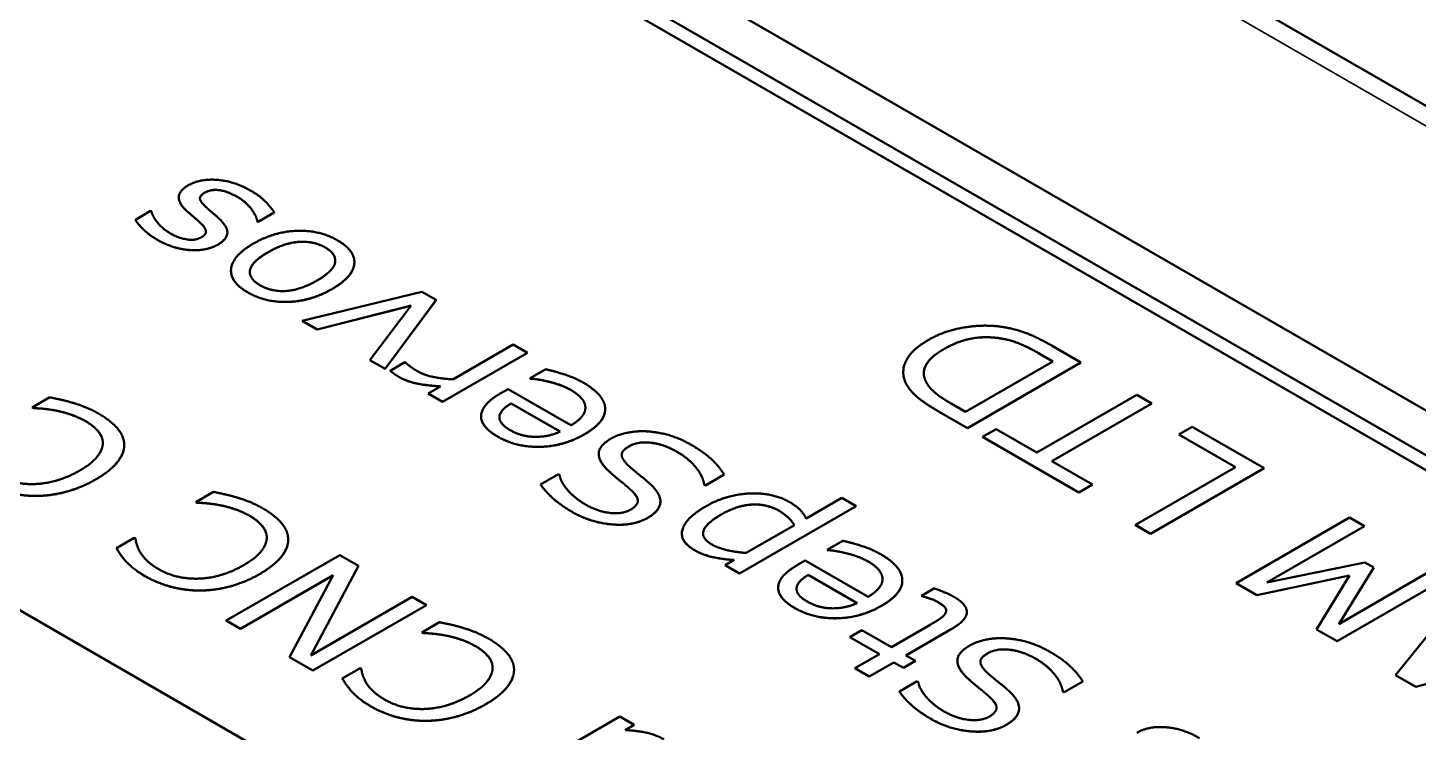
# Model space of a CAD drawing. Header units: millimetres. Extents: x 3137 to 5094, y 789 to 1822.
# Drawn here: x 4027.28 to 4057.59, y 1578.5 to 1593.87 of the extents above; entities that cross this region are included whole.
import ezdxf

# ---------------------------------------------------------------- set-up
doc = ezdxf.new("R2010")
doc.units = ezdxf.units.MM
doc.header["$LTSCALE"] = 1.8
doc.layers.add('외형선(ISO)', color=7, linetype='Continuous', lineweight=50)
doc.layers.add('좁은 외형선(ISO)', color=7, linetype='Continuous', lineweight=35)

msp = doc.modelspace()

# ---------------------------------------------------------------- linework, layer by layer
at = {"layer": '외형선(ISO)'}
for p, q in [((4010.776, 1611.342), (4074.416, 1574.599)), ((4013.104, 1611.304), (4072.077, 1577.256)), ((4012.256, 1610.814), (4071.228, 1576.766)), ((4092.879, 1571.891), (4031.078, 1607.572)), ((4055.738, 1564.633), (3993.513, 1600.558)), ((4030.572, 1590.172), (4030.572, 1590.173)), ((4029.96, 1589.874), (4029.626, 1589.682)), ((4029.626, 1589.681), (4029.626, 1589.682)), ((4029.976, 1589.865), (4029.96, 1589.874)), ((4032.303, 1589.636), (4032.655, 1589.839)), ((4032.655, 1589.838), (4032.303, 1589.635)), ((4032.655, 1589.838), (4032.655, 1589.839)), ((4031.632, 1589.404), (4031.632, 1589.405)), ((4032.287, 1589.646), (4032.303, 1589.636)), ((4032.287, 1589.645), (4032.287, 1589.646)), ((4032.303, 1589.635), (4032.287, 1589.645)), ((4032.303, 1589.635), (4032.303, 1589.636)), ((4030.834, 1589.018), (4030.834, 1589.019)), ((4031.711, 1588.569), (4031.711, 1588.57)), ((4034.4, 1588.758), (4034.4, 1588.759)), ((4035.869, 1588.112), (4033.261, 1587.474)), ((4035.073, 1586.427), (4036.182, 1587.931)), ((4036.182, 1587.93), (4035.073, 1586.427)), ((4036.182, 1587.931), (4035.869, 1588.112)), ((4036.182, 1587.93), (4036.182, 1587.931)), ((4033.588, 1587.285), (4035.635, 1587.808)), ((4035.634, 1587.807), (4033.588, 1587.284)), ((4035.635, 1587.808), (4034.736, 1586.622)), ((4033.261, 1587.474), (4033.588, 1587.285)), ((4033.261, 1587.473), (4033.261, 1587.474)), ((4033.588, 1587.284), (4033.261, 1587.473)), ((4033.588, 1587.284), (4033.588, 1587.285)), ((4037.863, 1586.96), (4036.546, 1586.2)), ((4038.176, 1586.78), (4037.863, 1586.96)), ((4036.319, 1585.708), (4038.176, 1586.78)), ((4038.176, 1586.779), (4036.319, 1585.707)), ((4038.176, 1586.779), (4038.176, 1586.78)), ((4049.624, 1586.593), (4049.316, 1586.771)), ((4049.316, 1586.771), (4049.625, 1586.593)), ((4050.239, 1586.567), (4049.615, 1586.928)), ((4034.736, 1586.622), (4035.073, 1586.427)), ((4034.736, 1586.621), (4034.736, 1586.622)), ((4035.073, 1586.427), (4034.736, 1586.621)), ((4035.073, 1586.427), (4035.073, 1586.427)), ((4035.501, 1586.574), (4035.18, 1586.389)), ((4035.18, 1586.388), (4035.18, 1586.389)), ((4035.517, 1586.565), (4035.501, 1586.574)), ((4038.572, 1586.42), (4038.231, 1586.223)), ((4046.365, 1586.355), (4046.365, 1586.356)), ((4049.625, 1586.593), (4047.72, 1585.493)), ((4050.239, 1586.567), (4047.764, 1585.138)), ((4047.764, 1585.138), (4050.239, 1586.567)), ((4050.239, 1586.567), (4050.239, 1586.567)), ((4036.281, 1586.047), (4036.006, 1585.888)), ((4038.231, 1586.223), (4038.247, 1586.214)), ((4038.231, 1586.222), (4038.231, 1586.223)), ((4038.247, 1586.213), (4038.231, 1586.222)), ((4038.247, 1586.213), (4038.247, 1586.214)), ((4027.759, 1585.809), (4027.374, 1585.586)), ((4036.319, 1585.707), (4036.006, 1585.888)), ((4036.006, 1585.888), (4036.319, 1585.708)), ((4036.006, 1585.888), (4036.006, 1585.888)), ((4037.752, 1585.989), (4037.582, 1585.891)), ((4039.122, 1585.198), (4037.752, 1585.989)), ((4051.455, 1585.865), (4049.274, 1584.605)), ((4051.785, 1585.675), (4051.455, 1585.865)), ((4027.398, 1585.572), (4027.374, 1585.586)), ((4027.374, 1585.586), (4027.398, 1585.572)), ((4027.374, 1585.586), (4027.374, 1585.586)), ((4027.398, 1585.572), (4027.398, 1585.572)), ((4036.319, 1585.707), (4036.319, 1585.708)), ((4037.819, 1585.675), (4038.883, 1585.06)), ((4037.819, 1585.674), (4037.819, 1585.675)), ((4038.882, 1585.06), (4037.819, 1585.674)), ((4039.435, 1585.602), (4039.435, 1585.603)), ((4039.868, 1585.55), (4039.868, 1585.551)), ((4047.764, 1585.138), (4047.146, 1585.495)), ((4047.146, 1585.495), (4047.764, 1585.138)), ((4047.72, 1585.493), (4047.411, 1585.672)), ((4049.603, 1584.415), (4051.785, 1585.675)), ((4051.785, 1585.674), (4049.604, 1584.415)), ((4051.785, 1585.674), (4051.785, 1585.675)), ((4037.162, 1585.393), (4037.162, 1585.394)), ((4047.764, 1585.138), (4047.764, 1585.138)), ((4052.666, 1585.166), (4052.373, 1584.997)), ((4054.231, 1584.262), (4052.666, 1585.166)), ((4048.389, 1585.116), (4048.096, 1584.947)), ((4048.096, 1584.947), (4050.195, 1583.735)), ((4048.096, 1584.946), (4048.096, 1584.947)), ((4050.195, 1583.734), (4048.096, 1584.946)), ((4049.274, 1584.605), (4048.389, 1585.116)), ((4052.373, 1584.997), (4053.609, 1584.283)), ((4052.373, 1584.996), (4052.373, 1584.997)), ((4053.608, 1584.283), (4052.373, 1584.996)), ((4029.384, 1584.763), (4029.384, 1584.764)), ((4039.726, 1584.576), (4039.726, 1584.577)), ((4050.488, 1583.904), (4049.603, 1584.415)), ((4053.609, 1584.283), (4051.427, 1583.024)), ((4054.231, 1584.262), (4051.756, 1582.833)), ((4051.756, 1582.834), (4054.231, 1584.262)), ((4054.231, 1584.262), (4054.231, 1584.262)), ((4038.849, 1584.131), (4038.461, 1583.907)), ((4038.873, 1584.117), (4038.849, 1584.131)), ((4042.051, 1583.889), (4042.463, 1584.127)), ((4042.463, 1584.126), (4042.051, 1583.888)), ((4042.463, 1584.126), (4042.463, 1584.127)), ((4031.333, 1583.746), (4030.947, 1583.523)), ((4038.461, 1583.906), (4038.461, 1583.907)), ((4042.027, 1583.903), (4042.051, 1583.889)), ((4042.027, 1583.902), (4042.027, 1583.903)), ((4042.051, 1583.888), (4042.027, 1583.902)), ((4042.051, 1583.888), (4042.051, 1583.889)), ((4045.025, 1583.616), (4044.247, 1583.167)), ((4045.338, 1583.435), (4045.025, 1583.616)), ((4050.488, 1583.904), (4050.195, 1583.734)), ((4050.195, 1583.735), (4050.488, 1583.904)), ((4050.195, 1583.734), (4050.195, 1583.735)), ((4050.488, 1583.904), (4050.488, 1583.904)), ((4030.947, 1583.523), (4030.972, 1583.509)), ((4030.947, 1583.522), (4030.947, 1583.523)), ((4030.972, 1583.508), (4030.947, 1583.522)), ((4030.972, 1583.508), (4030.972, 1583.509)), ((4041.072, 1583.536), (4041.072, 1583.537)), ((4045.338, 1583.435), (4042.797, 1581.967)), ((4042.797, 1581.968), (4045.338, 1583.435)), ((4045.338, 1583.435), (4045.338, 1583.435)), ((4043.993, 1583.02), (4042.94, 1582.413)), ((4051.427, 1583.024), (4051.756, 1582.834)), ((4051.427, 1583.023), (4051.427, 1583.024)), ((4051.756, 1582.833), (4051.427, 1583.023)), ((4056.094, 1583.187), (4053.619, 1581.758)), ((4056.423, 1582.997), (4056.094, 1583.187)), ((4029.602, 1582.746), (4029.212, 1582.521)), ((4029.626, 1582.732), (4029.602, 1582.746)), ((4032.958, 1582.7), (4032.958, 1582.701)), ((4041.539, 1582.836), (4041.539, 1582.837)), ((4051.756, 1582.833), (4051.756, 1582.834)), ((4054.292, 1581.766), (4056.423, 1582.997)), ((4056.423, 1582.996), (4054.294, 1581.767)), ((4056.423, 1582.996), (4056.423, 1582.997)), ((4029.212, 1582.52), (4029.212, 1582.521)), ((4045.049, 1582.681), (4044.708, 1582.484)), ((4044.708, 1582.484), (4044.724, 1582.474)), ((4044.708, 1582.483), (4044.708, 1582.484)), ((4044.724, 1582.474), (4044.708, 1582.483)), ((4044.724, 1582.474), (4044.724, 1582.474)), ((4034.083, 1582.366), (4031.608, 1580.937)), ((4034.489, 1582.131), (4033.449, 1580.176)), ((4033.449, 1580.175), (4034.489, 1582.131)), ((4034.489, 1582.131), (4034.083, 1582.366)), ((4034.489, 1582.131), (4034.489, 1582.131)), ((4042.677, 1582.261), (4042.483, 1582.149)), ((4042.483, 1582.149), (4042.797, 1581.968)), ((4042.483, 1582.148), (4042.483, 1582.149)), ((4042.797, 1581.967), (4042.483, 1582.148)), ((4044.229, 1582.249), (4044.059, 1582.151)), ((4045.599, 1581.458), (4044.229, 1582.249)), ((4056.429, 1582.207), (4054.292, 1581.766)), ((4055.858, 1580.862), (4056.625, 1582.094)), ((4056.625, 1582.093), (4055.858, 1580.863)), ((4057.989, 1582.093), (4055.858, 1580.862)), ((4056.625, 1582.094), (4056.429, 1582.207)), ((4056.625, 1582.093), (4056.625, 1582.094)), ((4031.915, 1580.76), (4033.936, 1581.926)), ((4033.935, 1581.925), (4031.915, 1580.759)), ((4033.936, 1581.926), (4032.986, 1580.141)), ((4042.797, 1581.967), (4042.797, 1581.968)), ((4045.36, 1581.32), (4044.296, 1581.935)), ((4044.296, 1581.935), (4045.36, 1581.321)), ((4044.296, 1581.935), (4044.296, 1581.935)), ((4045.912, 1581.862), (4045.912, 1581.863)), ((4046.345, 1581.811), (4046.345, 1581.811)), ((4056.091, 1581.921), (4054.076, 1581.494)), ((4054.076, 1581.495), (4056.092, 1581.921)), ((4056.092, 1581.921), (4055.373, 1580.746)), ((4055.821, 1580.487), (4058.296, 1581.916)), ((4058.296, 1581.915), (4055.821, 1580.486)), ((4043.639, 1581.654), (4043.639, 1581.655)), ((4047.043, 1581.642), (4046.762, 1581.479)), ((4053.619, 1581.758), (4054.076, 1581.495)), ((4053.619, 1581.757), (4053.619, 1581.758)), ((4054.076, 1581.494), (4053.619, 1581.757)), ((4054.076, 1581.494), (4054.076, 1581.495)), ((4058.672, 1581.699), (4057.098, 1579.75)), ((4035.663, 1581.454), (4033.449, 1580.175)), ((4035.97, 1581.276), (4033.495, 1579.847)), ((4033.495, 1579.848), (4035.97, 1581.276)), ((4035.97, 1581.276), (4035.663, 1581.454)), ((4035.97, 1581.276), (4035.97, 1581.276)), ((4046.779, 1581.469), (4046.762, 1581.479)), ((4046.762, 1581.479), (4046.779, 1581.47)), ((4046.762, 1581.479), (4046.762, 1581.479)), ((4046.779, 1581.469), (4046.779, 1581.47)), ((4031.608, 1580.937), (4031.915, 1580.76)), ((4031.608, 1580.936), (4031.608, 1580.937)), ((4031.915, 1580.759), (4031.608, 1580.936)), ((4036.257, 1580.903), (4035.871, 1580.68)), ((4047.751, 1581.122), (4047.751, 1581.123)), ((4031.915, 1580.759), (4031.915, 1580.76)), ((4035.895, 1580.666), (4035.871, 1580.68)), ((4035.871, 1580.68), (4035.895, 1580.666)), ((4035.871, 1580.68), (4035.871, 1580.68)), ((4035.895, 1580.666), (4035.895, 1580.666)), ((4045.465, 1580.731), (4045.203, 1580.579)), ((4045.203, 1580.579), (4045.845, 1580.208)), ((4045.203, 1580.578), (4045.203, 1580.579)), ((4045.845, 1580.208), (4045.203, 1580.578)), ((4046.108, 1580.36), (4045.465, 1580.731)), ((4046.954, 1580.848), (4046.108, 1580.36)), ((4046.421, 1580.179), (4047.409, 1580.749)), ((4047.409, 1580.748), (4046.422, 1580.178)), ((4055.373, 1580.746), (4055.821, 1580.487)), ((4055.373, 1580.745), (4055.373, 1580.746)), ((4055.821, 1580.486), (4055.373, 1580.745)), ((4055.821, 1580.486), (4055.821, 1580.487)), ((4057.539, 1579.495), (4060.915, 1580.404)), ((4060.915, 1580.403), (4057.539, 1579.494)), ((4033.495, 1579.847), (4032.986, 1580.141)), ((4032.986, 1580.141), (4033.495, 1579.848)), ((4032.986, 1580.141), (4032.986, 1580.141)), ((4045.845, 1580.208), (4045.312, 1579.9)), ((4045.625, 1579.719), (4046.158, 1580.027)), ((4046.158, 1580.026), (4045.625, 1579.718)), ((4046.158, 1580.027), (4046.368, 1579.906)), ((4046.158, 1580.026), (4046.158, 1580.027)), ((4046.368, 1579.905), (4046.158, 1580.026)), ((4046.631, 1580.057), (4046.368, 1579.905)), ((4046.368, 1579.906), (4046.631, 1580.057)), ((4046.631, 1580.057), (4046.421, 1580.179)), ((4046.631, 1580.057), (4046.631, 1580.057)), ((4047.545, 1580.062), (4047.545, 1580.062)), ((4033.495, 1579.847), (4033.495, 1579.848)), ((4034.525, 1579.904), (4034.136, 1579.678)), ((4034.136, 1579.678), (4034.136, 1579.678)), ((4034.55, 1579.89), (4034.525, 1579.904)), ((4037.881, 1579.857), (4037.881, 1579.858)), ((4045.312, 1579.9), (4045.625, 1579.719)), ((4045.312, 1579.899), (4045.312, 1579.9)), ((4045.625, 1579.718), (4045.312, 1579.899)), ((4045.625, 1579.718), (4045.625, 1579.719)), ((4046.368, 1579.905), (4046.368, 1579.906)), ((4057.098, 1579.75), (4057.539, 1579.495)), ((4057.098, 1579.749), (4057.098, 1579.75)), ((4057.539, 1579.494), (4057.098, 1579.749)), ((4046.667, 1579.617), (4046.28, 1579.393)), ((4046.28, 1579.392), (4046.28, 1579.393)), ((4046.692, 1579.603), (4046.667, 1579.617)), ((4049.845, 1579.389), (4049.87, 1579.375)), ((4049.845, 1579.388), (4049.845, 1579.389)), ((4049.87, 1579.374), (4049.845, 1579.388)), ((4049.87, 1579.375), (4050.282, 1579.613)), ((4050.282, 1579.612), (4049.87, 1579.374)), ((4049.87, 1579.374), (4049.87, 1579.375)), ((4050.282, 1579.612), (4050.282, 1579.613)), ((4057.539, 1579.494), (4057.539, 1579.495)), ((4040.184, 1578.843), (4037.598, 1577.35)), ((4040.497, 1578.662), (4040.184, 1578.843)), ((4048.89, 1579.022), (4048.89, 1579.023)), ((4040.304, 1578.55), (4040.497, 1578.662)), ((4040.497, 1578.662), (4040.305, 1578.55)), ((4040.497, 1578.662), (4040.497, 1578.662))]:
    msp.add_line(p, q, dxfattribs=at)
for points in [[(4030.78, 1590.432), (4030.578, 1590.315), (4030.572, 1590.176)], [(4032.144, 1590.314), (4031.78, 1590.524), (4031.034, 1590.579), (4030.78, 1590.432)], [(4031.855, 1590.177), (4031.649, 1590.296), (4031.283, 1590.353), (4031.139, 1590.27)], [(4031.139, 1590.271), (4031.283, 1590.354), (4031.649, 1590.296), (4031.855, 1590.177)], [(4032.655, 1589.839), (4032.594, 1589.939), (4032.35, 1590.195), (4032.144, 1590.314)], [(4030.572, 1590.176), (4030.57, 1590.037), (4030.737, 1589.882)], [(4030.737, 1589.881), (4030.572, 1590.035), (4030.572, 1590.172)], [(4031.034, 1590.138), (4031.028, 1590.207), (4031.139, 1590.271)], [(4031.139, 1590.27), (4031.034, 1590.209), (4031.034, 1590.144)], [(4031.182, 1589.943), (4031.044, 1590.069), (4031.034, 1590.138)], [(4032.287, 1589.645), (4032.253, 1589.795), (4032.02, 1590.081), (4031.855, 1590.177)], [(4031.855, 1590.177), (4032.02, 1590.082), (4032.253, 1589.796), (4032.287, 1589.646)], [(4029.626, 1589.682), (4029.681, 1589.583), (4029.941, 1589.339), (4030.107, 1589.243)], [(4030.107, 1589.242), (4029.941, 1589.338), (4029.681, 1589.582), (4029.626, 1589.681)], [(4030.392, 1589.382), (4030.228, 1589.476), (4030.006, 1589.745), (4029.976, 1589.865)], [(4030.737, 1589.882), (4030.792, 1589.832), (4030.966, 1589.685), (4031.032, 1589.623)], [(4031.032, 1589.623), (4030.966, 1589.684), (4030.792, 1589.831), (4030.737, 1589.881)], [(4031.473, 1589.684), (4031.408, 1589.749), (4031.232, 1589.895), (4031.182, 1589.943)], [(4031.422, 1589.137), (4031.606, 1589.243), (4031.653, 1589.506), (4031.473, 1589.684)], [(4031.063, 1589.298), (4030.931, 1589.222), (4030.564, 1589.283), (4030.392, 1589.382)], [(4031.164, 1589.437), (4031.152, 1589.512), (4031.032, 1589.623)], [(4031.032, 1589.623), (4031.152, 1589.513), (4031.164, 1589.438)], [(4031.164, 1589.438), (4031.178, 1589.364), (4031.063, 1589.298)], [(4031.165, 1589.421), (4031.165, 1589.429), (4031.164, 1589.437)], [(4034.035, 1589.231), (4033.645, 1589.457), (4032.653, 1589.423), (4032.198, 1589.16)], [(4030.107, 1589.243), (4030.285, 1589.14), (4030.663, 1589.027), (4030.834, 1589.019)], [(4030.834, 1589.018), (4030.663, 1589.026), (4030.285, 1589.14), (4030.107, 1589.242)], [(4030.834, 1589.019), (4031.01, 1589.009), (4031.309, 1589.072), (4031.422, 1589.137)], [(4031.422, 1589.136), (4031.309, 1589.071), (4031.01, 1589.008), (4030.834, 1589.018)], [(4032.198, 1589.16), (4031.743, 1588.898), (4031.683, 1588.324), (4032.073, 1588.099)], [(4032.521, 1588.974), (4032.875, 1589.178), (4033.517, 1589.22), (4033.766, 1589.076)], [(4033.766, 1589.075), (4033.517, 1589.219), (4032.875, 1589.177), (4032.521, 1588.973)], [(4033.766, 1589.076), (4034.018, 1588.93), (4033.94, 1588.558), (4033.59, 1588.357)], [(4033.984, 1588.794), (4033.984, 1588.95), (4033.766, 1589.075)], [(4033.913, 1588.17), (4034.368, 1588.432), (4034.428, 1589.004), (4034.035, 1589.231)], [(4032.341, 1588.254), (4032.091, 1588.399), (4032.16, 1588.765), (4032.521, 1588.974)], [(4032.073, 1588.098), (4031.711, 1588.307), (4031.711, 1588.569)], [(4032.073, 1588.099), (4032.467, 1587.871), (4033.459, 1587.908), (4033.913, 1588.17)], [(4033.913, 1588.169), (4033.459, 1587.907), (4032.467, 1587.871), (4032.073, 1588.098)], [(4033.59, 1588.357), (4033.228, 1588.148), (4032.596, 1588.107), (4032.341, 1588.254)], [(4048.49, 1587.349), (4048.094, 1587.402), (4047.253, 1587.256), (4046.916, 1587.061)], [(4049.615, 1586.928), (4049.274, 1587.125), (4048.764, 1587.311), (4048.49, 1587.349)], [(4046.916, 1587.061), (4046.554, 1586.852), (4046.312, 1586.385), (4046.407, 1586.149)], [(4047.251, 1586.86), (4047.54, 1587.027), (4048.108, 1587.142), (4048.413, 1587.104)], [(4048.413, 1587.103), (4048.108, 1587.142), (4047.54, 1587.026), (4047.251, 1586.859)], [(4048.413, 1587.104), (4048.655, 1587.074), (4049.078, 1586.909), (4049.316, 1586.771)], [(4049.316, 1586.771), (4049.078, 1586.908), (4048.655, 1587.073), (4048.413, 1587.103)], [(4046.853, 1586.164), (4046.766, 1586.347), (4046.962, 1586.693), (4047.251, 1586.86)], [(4035.18, 1586.389), (4035.241, 1586.34), (4035.305, 1586.293), (4035.388, 1586.245)], [(4035.388, 1586.245), (4035.305, 1586.292), (4035.241, 1586.339), (4035.18, 1586.388)], [(4035.776, 1586.378), (4035.687, 1586.43), (4035.572, 1586.515), (4035.517, 1586.565)], [(4036.546, 1586.2), (4036.317, 1586.213), (4035.921, 1586.294), (4035.776, 1586.378)], [(4039.396, 1586.124), (4039.215, 1586.229), (4038.796, 1586.368), (4038.572, 1586.42)], [(4046.407, 1586.148), (4046.365, 1586.252), (4046.365, 1586.355)], [(4035.388, 1586.245), (4035.536, 1586.16), (4035.946, 1586.068), (4036.281, 1586.047)], [(4038.247, 1586.214), (4038.402, 1586.208), (4038.938, 1586.074), (4039.128, 1585.964)], [(4039.128, 1585.963), (4038.938, 1586.073), (4038.402, 1586.207), (4038.247, 1586.213)], [(4039.417, 1585.002), (4039.877, 1585.268), (4039.859, 1585.857), (4039.396, 1586.124)], [(4046.407, 1586.149), (4046.463, 1586.011), (4046.784, 1585.704), (4047.146, 1585.495)], [(4047.146, 1585.495), (4046.784, 1585.703), (4046.463, 1586.01), (4046.407, 1586.148)], [(4047.411, 1585.672), (4047.18, 1585.804), (4046.916, 1586.032), (4046.853, 1586.164)], [(4028.267, 1585.687), (4028.107, 1585.734), (4027.891, 1585.78), (4027.759, 1585.809)], [(4037.582, 1585.891), (4037.178, 1585.657), (4037.148, 1585.169), (4037.524, 1584.952)], [(4039.128, 1585.964), (4039.271, 1585.881), (4039.429, 1585.697), (4039.435, 1585.603)], [(4039.435, 1585.602), (4039.429, 1585.696), (4039.271, 1585.881), (4039.128, 1585.963)], [(4028.557, 1585.278), (4028.319, 1585.415), (4027.739, 1585.561), (4027.398, 1585.572)], [(4027.398, 1585.572), (4027.739, 1585.562), (4028.319, 1585.416), (4028.557, 1585.278)], [(4028.824, 1585.453), (4028.683, 1585.535), (4028.4, 1585.647), (4028.267, 1585.687)], [(4029.384, 1584.769), (4029.384, 1584.955), (4029.095, 1585.297), (4028.824, 1585.453)], [(4037.798, 1585.092), (4037.55, 1585.235), (4037.574, 1585.532), (4037.819, 1585.675)], [(4039.435, 1585.603), (4039.445, 1585.504), (4039.293, 1585.297), (4039.122, 1585.198)], [(4039.868, 1585.55), (4039.868, 1585.262), (4039.417, 1585.001)], [(4039.436, 1585.579), (4039.436, 1585.59), (4039.435, 1585.602)], [(4028.557, 1585.278), (4028.729, 1585.179), (4028.923, 1584.932), (4028.917, 1584.793)], [(4037.524, 1584.951), (4037.162, 1585.16), (4037.162, 1585.393)], [(4037.524, 1584.952), (4037.93, 1584.717), (4038.962, 1584.74), (4039.417, 1585.002)], [(4039.417, 1585.001), (4038.962, 1584.739), (4037.93, 1584.717), (4037.524, 1584.951)], [(4038.883, 1585.06), (4038.643, 1584.945), (4038.051, 1584.946), (4037.798, 1585.092)], [(4040, 1584.91), (4039.736, 1584.757), (4039.718, 1584.425), (4039.922, 1584.223)], [(4040.782, 1585.065), (4040.564, 1585.079), (4040.146, 1584.994), (4040, 1584.91)], [(4040.388, 1584.74), (4040.58, 1584.85), (4041.15, 1584.785), (4041.455, 1584.609)], [(4041.455, 1584.608), (4041.15, 1584.784), (4040.58, 1584.85), (4040.388, 1584.739)], [(4041.744, 1584.771), (4041.496, 1584.914), (4041.023, 1585.05), (4040.782, 1585.065)], [(4028.917, 1584.793), (4028.909, 1584.66), (4028.677, 1584.363), (4028.416, 1584.212)], [(4028.757, 1584.015), (4029.079, 1584.201), (4029.386, 1584.586), (4029.384, 1584.769)], [(4039.922, 1584.222), (4039.726, 1584.415), (4039.726, 1584.576)], [(4040.352, 1584.341), (4040.231, 1584.462), (4040.225, 1584.645), (4040.388, 1584.74)], [(4040.388, 1584.739), (4040.228, 1584.646), (4040.228, 1584.556)], [(4041.455, 1584.609), (4041.673, 1584.483), (4041.995, 1584.101), (4042.027, 1583.903)], [(4042.027, 1583.902), (4041.995, 1584.101), (4041.673, 1584.482), (4041.455, 1584.608)], [(4042.463, 1584.127), (4042.342, 1584.311), (4042.013, 1584.616), (4041.744, 1584.771)], [(4039.922, 1584.223), (4040.025, 1584.124), (4040.35, 1583.859), (4040.433, 1583.783)], [(4040.433, 1583.782), (4040.35, 1583.858), (4040.025, 1584.123), (4039.922, 1584.222)], [(4040.821, 1583.944), (4040.691, 1584.056), (4040.443, 1584.251), (4040.352, 1584.341)], [(4027.469, 1583.657), (4027.149, 1583.655), (4026.531, 1583.816), (4026.258, 1583.974)], [(4026.258, 1583.974), (4026.531, 1583.817), (4027.149, 1583.656), (4027.469, 1583.658)], [(4027.418, 1583.916), (4027.172, 1583.911), (4026.749, 1584.015), (4026.561, 1584.124)], [(4028.416, 1584.212), (4028.166, 1584.068), (4027.658, 1583.922), (4027.418, 1583.916)], [(4027.469, 1583.658), (4027.796, 1583.661), (4028.45, 1583.838), (4028.757, 1584.015)], [(4028.757, 1584.014), (4028.45, 1583.837), (4027.796, 1583.66), (4027.469, 1583.657)], [(4039.441, 1583.469), (4039.198, 1583.609), (4038.895, 1583.966), (4038.873, 1584.117)], [(4040.79, 1583.178), (4041.061, 1583.334), (4041.081, 1583.712), (4040.821, 1583.944)], [(4031.84, 1583.623), (4031.681, 1583.671), (4031.465, 1583.717), (4031.333, 1583.746)], [(4032.398, 1583.39), (4032.257, 1583.472), (4031.974, 1583.584), (4031.84, 1583.623)], [(4038.461, 1583.907), (4038.554, 1583.767), (4038.891, 1583.458), (4039.152, 1583.307)], [(4039.152, 1583.306), (4038.891, 1583.457), (4038.554, 1583.766), (4038.461, 1583.906)], [(4040.433, 1583.783), (4040.588, 1583.64), (4040.572, 1583.446), (4040.419, 1583.357)], [(4040.581, 1583.552), (4040.58, 1583.646), (4040.433, 1583.782)], [(4043.045, 1583.712), (4042.797, 1583.706), (4042.294, 1583.565), (4042.067, 1583.434)], [(4043.875, 1583.531), (4043.71, 1583.627), (4043.277, 1583.72), (4043.045, 1583.712)], [(4030.972, 1583.509), (4031.313, 1583.498), (4031.893, 1583.353), (4032.131, 1583.215)], [(4032.131, 1583.214), (4031.893, 1583.352), (4031.313, 1583.498), (4030.972, 1583.508)], [(4032.958, 1582.705), (4032.958, 1582.892), (4032.669, 1583.234), (4032.398, 1583.39)], [(4039.152, 1583.307), (4039.558, 1583.073), (4040.481, 1582.999), (4040.79, 1583.178)], [(4040.79, 1583.177), (4040.481, 1582.998), (4039.558, 1583.072), (4039.152, 1583.306)], [(4040.419, 1583.357), (4040.245, 1583.257), (4039.706, 1583.316), (4039.441, 1583.469)], [(4042.067, 1583.434), (4041.617, 1583.174), (4041.483, 1582.666), (4041.819, 1582.472)], [(4043.651, 1583.335), (4043.391, 1583.486), (4042.744, 1583.451), (4042.399, 1583.252)], [(4042.399, 1583.252), (4042.744, 1583.452), (4043.391, 1583.487), (4043.651, 1583.336)], [(4043.651, 1583.336), (4043.772, 1583.266), (4043.92, 1583.132), (4043.993, 1583.02)], [(4044.247, 1583.167), (4044.193, 1583.276), (4044.021, 1583.447), (4043.875, 1583.531)], [(4032.131, 1583.215), (4032.303, 1583.116), (4032.497, 1582.869), (4032.491, 1582.73)], [(4042.197, 1582.597), (4041.958, 1582.734), (4042.063, 1583.059), (4042.399, 1583.252)], [(4030.135, 1582.06), (4029.907, 1582.192), (4029.661, 1582.514), (4029.626, 1582.732)], [(4032.491, 1582.73), (4032.483, 1582.597), (4032.251, 1582.299), (4031.99, 1582.149)], [(4032.331, 1581.952), (4032.653, 1582.137), (4032.96, 1582.522), (4032.958, 1582.705)], [(4041.819, 1582.471), (4041.539, 1582.633), (4041.539, 1582.836)], [(4029.212, 1582.521), (4029.333, 1582.311), (4029.634, 1582.025), (4029.832, 1581.911)], [(4029.832, 1581.91), (4029.634, 1582.024), (4029.333, 1582.31), (4029.212, 1582.52)], [(4041.819, 1582.472), (4041.995, 1582.371), (4042.447, 1582.273), (4042.677, 1582.261)], [(4042.94, 1582.413), (4042.72, 1582.43), (4042.332, 1582.519), (4042.197, 1582.597)], [(4045.605, 1582.224), (4045.415, 1582.334), (4044.88, 1582.468), (4044.724, 1582.474)], [(4044.724, 1582.474), (4044.88, 1582.468), (4045.415, 1582.334), (4045.605, 1582.225)], [(4045.874, 1582.385), (4045.692, 1582.489), (4045.273, 1582.628), (4045.049, 1582.681)], [(4031.99, 1582.149), (4031.739, 1582.004), (4031.232, 1581.858), (4030.992, 1581.853)], [(4044.059, 1582.151), (4043.655, 1581.918), (4043.625, 1581.429), (4044.001, 1581.212)], [(4045.605, 1582.225), (4045.748, 1582.142), (4045.906, 1581.958), (4045.912, 1581.863)], [(4045.912, 1581.862), (4045.906, 1581.957), (4045.748, 1582.141), (4045.605, 1582.224)], [(4045.894, 1581.262), (4046.354, 1581.528), (4046.336, 1582.117), (4045.874, 1582.385)], [(4029.832, 1581.911), (4030.105, 1581.753), (4030.723, 1581.593), (4031.042, 1581.595)], [(4031.042, 1581.594), (4030.723, 1581.592), (4030.105, 1581.753), (4029.832, 1581.91)], [(4030.992, 1581.853), (4030.745, 1581.848), (4030.323, 1581.952), (4030.135, 1582.06)], [(4031.042, 1581.595), (4031.37, 1581.597), (4032.024, 1581.774), (4032.331, 1581.952)], [(4032.331, 1581.951), (4032.024, 1581.774), (4031.37, 1581.596), (4031.042, 1581.594)], [(4044.275, 1581.352), (4044.027, 1581.496), (4044.051, 1581.792), (4044.296, 1581.935)], [(4045.912, 1581.863), (4045.922, 1581.764), (4045.77, 1581.558), (4045.599, 1581.458)], [(4046.345, 1581.811), (4046.345, 1581.522), (4045.894, 1581.262)], [(4045.913, 1581.839), (4045.913, 1581.851), (4045.912, 1581.862)], [(4044.001, 1581.211), (4043.639, 1581.42), (4043.639, 1581.654)], [(4047.472, 1581.455), (4047.391, 1581.502), (4047.154, 1581.603), (4047.043, 1581.642)], [(4045.894, 1581.262), (4045.439, 1580.999), (4044.407, 1580.977), (4044.001, 1581.211)], [(4044.001, 1581.212), (4044.407, 1580.978), (4045.439, 1581), (4045.894, 1581.262)], [(4045.36, 1581.321), (4045.12, 1581.205), (4044.528, 1581.206), (4044.275, 1581.352)], [(4046.779, 1581.47), (4046.829, 1581.457), (4047.041, 1581.388), (4047.118, 1581.344)], [(4047.118, 1581.343), (4047.041, 1581.388), (4046.829, 1581.456), (4046.779, 1581.469)], [(4047.118, 1581.344), (4047.249, 1581.268), (4047.316, 1581.16), (4047.286, 1581.1)], [(4047.409, 1580.749), (4047.746, 1580.944), (4047.756, 1581.29), (4047.472, 1581.455)], [(4036.764, 1580.781), (4036.604, 1580.829), (4036.388, 1580.874), (4036.257, 1580.903)], [(4047.286, 1581.1), (4047.251, 1581.036), (4047.102, 1580.933), (4046.954, 1580.848)], [(4037.055, 1580.372), (4036.816, 1580.509), (4036.237, 1580.655), (4035.895, 1580.666)], [(4035.895, 1580.666), (4036.237, 1580.656), (4036.816, 1580.51), (4037.055, 1580.372)], [(4037.322, 1580.547), (4037.18, 1580.629), (4036.897, 1580.741), (4036.764, 1580.781)], [(4037.055, 1580.372), (4037.227, 1580.273), (4037.421, 1580.026), (4037.414, 1579.887)], [(4037.881, 1579.863), (4037.881, 1580.049), (4037.592, 1580.391), (4037.322, 1580.547)], [(4047.819, 1580.396), (4047.554, 1580.243), (4047.536, 1579.911), (4047.74, 1579.709)], [(4048.601, 1580.551), (4048.383, 1580.565), (4047.965, 1580.48), (4047.819, 1580.396)], [(4048.207, 1580.225), (4048.399, 1580.336), (4048.969, 1580.271), (4049.274, 1580.095)], [(4049.274, 1580.094), (4048.969, 1580.27), (4048.399, 1580.335), (4048.207, 1580.225)], [(4049.563, 1580.257), (4049.314, 1580.4), (4048.841, 1580.536), (4048.601, 1580.551)], [(4047.74, 1579.708), (4047.545, 1579.901), (4047.545, 1580.062)], [(4048.207, 1580.225), (4048.047, 1580.132), (4048.046, 1580.042)], [(4048.171, 1579.827), (4048.049, 1579.948), (4048.043, 1580.131), (4048.207, 1580.225)], [(4049.274, 1580.095), (4049.492, 1579.969), (4049.813, 1579.587), (4049.845, 1579.389)], [(4049.845, 1579.388), (4049.813, 1579.587), (4049.492, 1579.968), (4049.274, 1580.094)], [(4050.282, 1579.613), (4050.161, 1579.797), (4049.831, 1580.102), (4049.563, 1580.257)], [(4034.756, 1579.068), (4034.558, 1579.182), (4034.257, 1579.468), (4034.136, 1579.678)], [(4034.136, 1579.678), (4034.257, 1579.468), (4034.558, 1579.183), (4034.756, 1579.068)], [(4035.059, 1579.218), (4034.831, 1579.349), (4034.584, 1579.671), (4034.55, 1579.89)], [(4037.414, 1579.887), (4037.406, 1579.754), (4037.174, 1579.457), (4036.913, 1579.306)], [(4037.255, 1579.109), (4037.576, 1579.295), (4037.883, 1579.68), (4037.881, 1579.863)], [(4047.74, 1579.709), (4047.843, 1579.61), (4048.169, 1579.345), (4048.251, 1579.269)], [(4048.251, 1579.268), (4048.169, 1579.344), (4047.843, 1579.609), (4047.74, 1579.708)], [(4048.639, 1579.43), (4048.51, 1579.542), (4048.262, 1579.737), (4048.171, 1579.827)], [(4046.28, 1579.393), (4046.373, 1579.253), (4046.71, 1578.944), (4046.971, 1578.793)], [(4046.971, 1578.792), (4046.71, 1578.943), (4046.373, 1579.252), (4046.28, 1579.392)], [(4047.259, 1578.955), (4047.017, 1579.095), (4046.714, 1579.452), (4046.692, 1579.603)], [(4048.609, 1578.664), (4048.88, 1578.82), (4048.9, 1579.198), (4048.639, 1579.43)], [(4035.966, 1578.751), (4035.647, 1578.749), (4035.029, 1578.91), (4034.756, 1579.068)], [(4034.756, 1579.068), (4035.029, 1578.911), (4035.647, 1578.75), (4035.966, 1578.752)], [(4035.915, 1579.01), (4035.669, 1579.005), (4035.247, 1579.109), (4035.059, 1579.218)], [(4036.913, 1579.306), (4036.663, 1579.162), (4036.156, 1579.016), (4035.915, 1579.01)], [(4035.966, 1578.752), (4036.293, 1578.755), (4036.948, 1578.932), (4037.255, 1579.109)], [(4037.255, 1579.108), (4036.948, 1578.931), (4036.293, 1578.754), (4035.966, 1578.751)], [(4048.251, 1579.269), (4048.407, 1579.126), (4048.391, 1578.932), (4048.237, 1578.843)], [(4048.399, 1579.038), (4048.399, 1579.132), (4048.251, 1579.268)], [(4046.971, 1578.793), (4047.377, 1578.559), (4048.3, 1578.485), (4048.609, 1578.664)], [(4048.609, 1578.663), (4048.3, 1578.484), (4047.377, 1578.558), (4046.971, 1578.792)], [(4048.237, 1578.843), (4048.064, 1578.743), (4047.524, 1578.802), (4047.259, 1578.955)], [(4041.148, 1578.348), (4040.976, 1578.447), (4040.556, 1578.54), (4040.304, 1578.55)], [(4052.821, 1578.376), (4052.458, 1578.585), (4051.712, 1578.64), (4051.458, 1578.493)]]:
    msp.add_open_spline(points, degree=2, dxfattribs=at)
for points, knots in [([(4031.632, 1589.404), (4031.632, 1589.389), (4031.606, 1589.242), (4031.422, 1589.136)], [0.885572, 0.885572, 0.885572, 1, 2, 2, 2]), ([(4032.521, 1588.973), (4032.16, 1588.764), (4032.121, 1588.559), (4032.121, 1588.538)], [0, 0, 0, 1, 1.119424, 1.119424, 1.119424]), ([(4034.4, 1588.758), (4034.4, 1588.738), (4034.368, 1588.432), (4033.913, 1588.169)], [0.928571, 0.928571, 0.928571, 1, 2, 2, 2]), ([(4047.251, 1586.859), (4046.962, 1586.692), (4046.812, 1586.428), (4046.812, 1586.333)], [0, 0, 0, 1, 1.528911, 1.528911, 1.528911]), ([(4036.28, 1586.046), (4035.945, 1586.067), (4035.536, 1586.159), (4035.388, 1586.245)], [0.001903, 0.001903, 0.001903, 1, 2, 2, 2]), ([(4037.819, 1585.674), (4037.574, 1585.531), (4037.561, 1585.376), (4037.561, 1585.369)], [0, 0, 0, 1, 1.045132, 1.045132, 1.045132]), ([(4028.917, 1584.809), (4028.917, 1584.939), (4028.729, 1585.178), (4028.557, 1585.278)], [0.060304, 0.060304, 0.060304, 1, 2, 2, 2]), ([(4029.384, 1584.763), (4029.384, 1584.582), (4029.079, 1584.2), (4028.757, 1584.014)], [0.012987, 0.012987, 0.012987, 1, 2, 2, 2]), ([(4041.072, 1583.536), (4041.072, 1583.529), (4041.061, 1583.333), (4040.79, 1583.177)], [0.962687, 0.962687, 0.962687, 1, 2, 2, 2]), ([(4043.992, 1583.02), (4043.92, 1583.132), (4043.772, 1583.266), (4043.651, 1583.335)], [0.002653, 0.002653, 0.002653, 1, 2, 2, 2]), ([(4032.491, 1582.746), (4032.491, 1582.875), (4032.303, 1583.115), (4032.131, 1583.214)], [0.060304, 0.060304, 0.060304, 1, 2, 2, 2]), ([(4042.399, 1583.252), (4042.063, 1583.058), (4042.001, 1582.867), (4042.001, 1582.838)], [0, 0, 0, 1, 1.179261, 1.179261, 1.179261]), ([(4032.958, 1582.7), (4032.958, 1582.519), (4032.653, 1582.136), (4032.331, 1581.951)], [0.012987, 0.012987, 0.012987, 1, 2, 2, 2]), ([(4042.676, 1582.26), (4042.446, 1582.272), (4041.995, 1582.37), (4041.819, 1582.471)], [0.002822, 0.002822, 0.002822, 1, 2, 2, 2]), ([(4044.296, 1581.935), (4044.051, 1581.791), (4044.039, 1581.636), (4044.039, 1581.63)], [0, 0, 0, 1, 1.045132, 1.045132, 1.045132]), ([(4047.3, 1581.155), (4047.3, 1581.185), (4047.249, 1581.267), (4047.118, 1581.343)], [0.479772, 0.479772, 0.479772, 1, 2, 2, 2]), ([(4047.751, 1581.122), (4047.751, 1581.119), (4047.746, 1580.943), (4047.409, 1580.748)], [0.982578, 0.982578, 0.982578, 1, 2, 2, 2]), ([(4037.415, 1579.903), (4037.415, 1580.033), (4037.227, 1580.272), (4037.055, 1580.372)], [0.060304, 0.060304, 0.060304, 1, 2, 2, 2]), ([(4037.881, 1579.857), (4037.881, 1579.676), (4037.576, 1579.294), (4037.255, 1579.108)], [0.012987, 0.012987, 0.012987, 1, 2, 2, 2]), ([(4048.89, 1579.022), (4048.89, 1579.015), (4048.88, 1578.819), (4048.609, 1578.663)], [0.962687, 0.962687, 0.962687, 1, 2, 2, 2])]:
    msp.add_open_spline(points, degree=2, knots=knots, dxfattribs=at)
at = {"layer": '좁은 외형선(ISO)'}
for p, q in [((4092.229, 1571.827), (4030.428, 1607.507)), ((4031.139, 1590.27), (4031.139, 1590.271)), ((4031.855, 1590.177), (4031.855, 1590.177)), ((4030.737, 1589.881), (4030.737, 1589.882)), ((4031.032, 1589.623), (4031.032, 1589.623)), ((4031.164, 1589.437), (4031.164, 1589.438)), ((4030.107, 1589.242), (4030.107, 1589.243)), ((4031.422, 1589.136), (4031.422, 1589.137)), ((4033.766, 1589.075), (4033.766, 1589.076)), ((4032.521, 1588.973), (4032.521, 1588.974)), ((4033.913, 1588.169), (4033.913, 1588.17)), ((4032.073, 1588.098), (4032.073, 1588.099)), ((4048.413, 1587.103), (4048.413, 1587.104)), ((4047.251, 1586.859), (4047.251, 1586.86)), ((4049.316, 1586.771), (4049.316, 1586.771)), ((4035.388, 1586.245), (4035.388, 1586.245)), ((4046.407, 1586.148), (4046.407, 1586.149)), ((4039.128, 1585.963), (4039.128, 1585.964)), ((4047.146, 1585.495), (4047.146, 1585.495)), ((4028.557, 1585.278), (4028.557, 1585.278)), ((4037.524, 1584.951), (4037.524, 1584.952)), ((4039.417, 1585.001), (4039.417, 1585.002)), ((4040.388, 1584.739), (4040.388, 1584.74)), ((4041.455, 1584.608), (4041.455, 1584.609)), ((4039.922, 1584.222), (4039.922, 1584.223)), ((4028.757, 1584.014), (4028.757, 1584.015)), ((4027.469, 1583.657), (4027.469, 1583.658)), ((4040.433, 1583.782), (4040.433, 1583.783)), ((4039.152, 1583.306), (4039.152, 1583.307)), ((4043.651, 1583.335), (4043.651, 1583.336)), ((4032.131, 1583.214), (4032.131, 1583.215)), ((4040.79, 1583.177), (4040.79, 1583.178)), ((4042.399, 1583.252), (4042.399, 1583.252)), ((4041.819, 1582.471), (4041.819, 1582.472)), ((4045.605, 1582.224), (4045.605, 1582.225)), ((4029.832, 1581.91), (4029.832, 1581.911)), ((4032.331, 1581.951), (4032.331, 1581.952)), ((4031.042, 1581.594), (4031.042, 1581.595)), ((4044.001, 1581.211), (4044.001, 1581.212)), ((4045.894, 1581.262), (4045.894, 1581.262)), ((4047.118, 1581.343), (4047.118, 1581.344)), ((4047.409, 1580.748), (4047.409, 1580.749)), ((4037.055, 1580.372), (4037.055, 1580.372)), ((4048.207, 1580.225), (4048.207, 1580.225)), ((4049.274, 1580.094), (4049.274, 1580.095)), ((4047.74, 1579.708), (4047.74, 1579.709)), ((4034.756, 1579.068), (4034.756, 1579.068)), ((4037.255, 1579.108), (4037.255, 1579.109)), ((4048.251, 1579.268), (4048.251, 1579.269)), ((4046.971, 1578.792), (4046.971, 1578.793)), ((4035.966, 1578.751), (4035.966, 1578.752)), ((4048.609, 1578.663), (4048.609, 1578.664))]:
    msp.add_line(p, q, dxfattribs=at)

doc.saveas('drawing.dxf')
